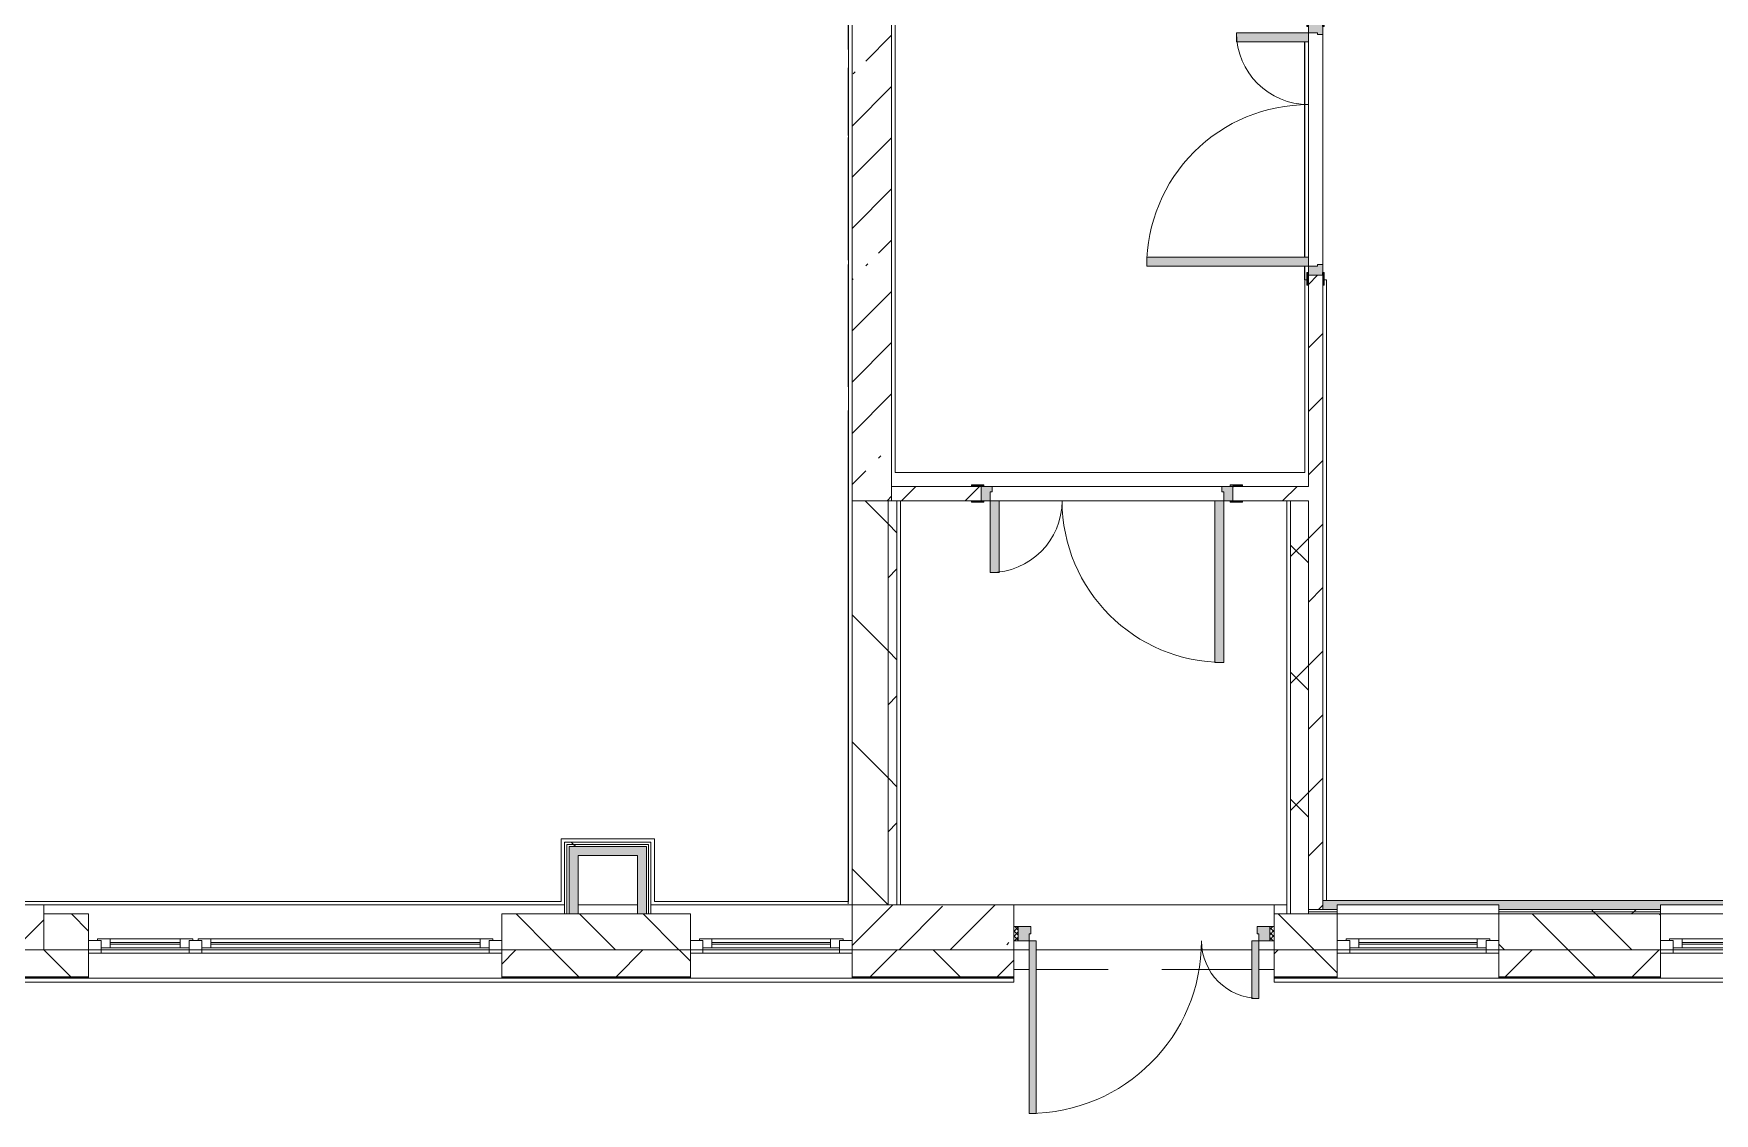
# Model space of a CAD drawing. Header units: millimetres. Extents: x -7229 to 193500, y -8553 to 29000.
# Drawn here: x 102574 to 111930, y -1010 to 5000 of the extents above; entities that cross this region are included whole.
import ezdxf

# ---------------------------------------------------------------- set-up
doc = ezdxf.new("R2010")
doc.units = ezdxf.units.MM
doc.linetypes.add('200_ШТРИХ__ш1_п0_6_', pattern=[800, 500, -300])
for name, color, linetype, lineweight in [('A-DETL-MBND-1', 7, '200_ШТРИХ__ш1_п0_6_', 9), ('A-GENM', 7, 'Continuous', 5), ('A-GLAZ', 7, 'Continuous', 5), ('A-WALL', 7, 'Continuous', 5), ('A-WALL-1', 7, 'Continuous', 9), ('I-WALL', 7, 'Continuous', 5), ('S-COLS', 7, 'Continuous', 5)]:
    doc.layers.add(name, color=color, linetype=linetype, lineweight=lineweight)
for name, color, linetype, lineweight, true_color in [('A-DOOR-1', 7, 'Continuous', 5, 0xaaaaaa), ('A-DOOR-2', 7, 'Continuous', 5, 0xe2e2e2), ('A-DOOR-FRAM-1', 7, 'Continuous', 5, 0xe2e2e2), ('A-DOOR-FRAM-2', 7, 'Continuous', 5, 0xaaaaaa), ('A-FLOR-1', 7, 'Continuous', 5, 0xaaaaaa), ('I-WALL-1', 7, 'Continuous', 5, 0xe7e7e7)]:
    doc.layers.add(name, color=color, linetype=linetype, lineweight=lineweight, true_color=true_color)
pattern_1 = [(45, (0, 0), (-176.7767, 176.7767), [])]
pattern_2 = [(45, (0, 0), (-353.5534, 353.5534), []), (135, (0, 0), (-353.5534, -353.5534), [])]
pattern_3 = [(45, (0, 0), (-285.1231, 285.1231), []), (45, (285.12, 0), (-285.1231, 285.1231), [504.031, -100.806, 16.764, -84.042])]
pattern_4 = [(45, (0, 0), (-530.33, 530.33), []), (135, (0, 0), (-530.33, -530.33), [])]

# ---------------------------------------------------------------- blocks, each defined once
blk = doc.blocks.new('120_Окно_СКБ_2Ст_Фрамуга сверху - 120_Окно_СКБ_2Ст_2300х2500_h_ ДОО-19727959-1_2_1_птичка зашивка')
at = {"layer": 'A-GLAZ'}
for p, q in [((-1150, -127), (-1150, -57)), ((-1150, -57), (-1080, -57)), ((1150, -57), (-1150, -57)), ((-1080, -57), (-1080, -127)), ((-1080, -57), (1080, -57)), ((520, -87), (-1080, -87)), ((-1080, -87), (-1080, -127)), ((-1030, -137), (-1030, -87)), ((470, -137), (470, -87)), ((520, -127), (520, -57)), ((520, -57), (590, -57)), ((520, -127), (520, -87)), ((590, -57), (590, -127)), ((1080, -87), (590, -87)), ((590, -87), (590, -127)), ((640, -137), (640, -87)), ((1030, -137), (1030, -87)), ((1080, -127), (1080, -57)), ((1080, -57), (1150, -57)), ((1080, -127), (1080, -87)), ((1150, -57), (1150, -127)), ((-1080, -127), (-1150, -127)), ((-1150, -127), (-1100, -127)), ((-1080, -127), (-1100, -127)), ((-1100, -127), (-1100, -137)), ((-1100, -137), (540, -137)), ((540, -137), (-1100, -137)), ((-1030, -107), (470, -107)), ((470, -117), (-1030, -117)), ((590, -127), (520, -127)), ((540, -127), (520, -127)), ((540, -127), (570, -127)), ((540, -127), (570, -127)), ((540, -137), (540, -127)), ((590, -127), (570, -127)), ((570, -127), (570, -137)), ((570, -137), (1100, -137)), ((1100, -137), (570, -137)), ((640, -107), (1030, -107)), ((1030, -117), (640, -117)), ((1150, -127), (1080, -127)), ((1100, -127), (1080, -127)), ((1100, -127), (1150, -127)), ((1100, -137), (1100, -127))]:
    blk.add_line(p, q, dxfattribs=at)
blk = doc.blocks.new('BSC_Колонна _Прямоугольная - 250х900-V57-1_2_1_птичка зашивка')
at = {"layer": 'S-COLS'}
h = blk.add_hatch(dxfattribs=at)
h.set_pattern_fill('FP_68', color=256, style=0, pattern_type=2)
h.set_pattern_definition([(45, (-102180, -25), (-285.1231, 285.1231), []), (45, (-101894.88, -25), (-285.1231, 285.1231), [504.031, -100.806, 16.764, -84.042])])
h.paths.add_polyline_path([(-11, -125), (450, -125), (450, 125), (-450, 125), (-450, -125)])
for p, q in [((450, 125), (-450, 125)), ((-450, 125), (-450, -125)), ((450, -125), (450, 125)), ((-450, -125), (450, -125))]:
    blk.add_line(p, q, dxfattribs=at)
blk = doc.blocks.new('110_Дверь_СКБ_2Ст_Наружная - ДН-5_л__ Двухстворчатая 1350 х3800 _h_ в свету с верхним остеклением-21877029-1_2_1_птичка зашивка')
at = {"layer": 'A-DOOR-1'}
h = blk.add_hatch(dxfattribs=at)
h.set_pattern_fill('FP_69', color=256, style=0, pattern_type=2)
h.set_pattern_definition([(135, (1626.41, 164.685), (-14.14214, -14.14214), []), (225, (1626.41, 164.685), (14.14214, -14.14214), [])])
h.paths.add_polyline_path([(744.5, 50), (719.5, 50), (719.5, -30), (744.5, -30), (744.5, 10)])
at = {"layer": 'A-DOOR-2'}
for points in [[(619.5, 1010), (619.5, 50), (659.5, 50), (659.5, 1010)], [(-620.5, 370), (-620.5, 50), (-580.5, 50), (-580.5, 370)]]:
    blk.add_hatch(color=256, dxfattribs=at).paths.add_polyline_path(points)
h = blk.add_hatch(color=256, dxfattribs=at)
h.paths.add_polyline_path([(659.5, 50), (659.5, 10), (649.5, 10), (649.5, -30), (719.5, -30), (719.5, 50)])
h.paths.add_polyline_path([(-680.5, 50), (-680.5, -30), (-610.5, -30), (-610.5, 10), (-620.5, 10), (-620.5, 50), (-651.1, 50)])
at = {"layer": 'A-DOOR-FRAM-2'}
h = blk.add_hatch(dxfattribs=at)
h.set_pattern_fill('FP_70', color=256, style=0, pattern_type=2)
h.set_pattern_definition([(45, (-496.384, 164.685), (-14.1421, 14.1421), []), (135, (-496.384, 164.685), (-14.1421, -14.1421), [])])
h.paths.add_polyline_path([(-705.5, 50), (-705.5, -30), (-680.5, -30), (-680.5, 50)])
at = {"layer": 'A-DOOR-1'}
for p, q in [((659.5, 1010), (619.5, 1010)), ((619.5, 1010), (619.5, 50)), ((659.5, 50), (659.5, 1010)), ((-620.5, 370), (-620.5, 50)), ((-580.5, 370), (-620.5, 370)), ((-580.5, 50), (-580.5, 370)), ((-620.5, 50), (-580.5, 50)), ((619.5, 50), (659.5, 50))]:
    blk.add_line(p, q, dxfattribs=at)
for centre, radius, start, end in [((659.5, 50), 960, 90, 180), ((-620.5, 50), 320, 0, 90)]:
    blk.add_arc(centre, radius, start, end, dxfattribs=at)
at = {"layer": 'A-DOOR-FRAM-2'}
for p, q in [((-680.5, 50), (-705.5, 50)), ((-705.5, 50), (-705.5, -30)), ((-620.5, 50), (-680.5, 50)), ((-680.5, 50), (-680.5, -30)), ((-680.5, -30), (-680.5, 50)), ((-620.5, 10), (-620.5, 50)), ((-610.5, 10), (-620.5, 10)), ((-610.5, -30), (-610.5, 10)), ((659.5, 10), (649.5, 10)), ((649.5, 10), (649.5, -30)), ((659.5, 50), (659.5, 10)), ((719.5, 50), (659.5, 50)), ((719.5, -30), (719.5, 50)), ((744.5, 50), (719.5, 50)), ((719.5, 50), (719.5, -30)), ((744.5, -30), (744.5, 50)), ((-705.5, -30), (-680.5, -30)), ((-680.5, -30), (-610.5, -30)), ((649.5, -30), (719.5, -30)), ((719.5, -30), (744.5, -30))]:
    blk.add_line(p, q, dxfattribs=at)
blk = doc.blocks.new('120_Окно_СКБ_1Ст - 120_Окно_СКБ_1Ст 900х2500_h_ с форточкой-22876038-1_2_1_птичка зашивка')
at = {"layer": 'A-GLAZ'}
for p, q in [((-450, -127), (-450, -57)), ((-450, -57), (-380, -57)), ((450, -57), (-450, -57)), ((-380, -57), (-380, -127)), ((380, -87), (-380, -87)), ((-380, -87), (-380, -127)), ((-330, -137), (-330, -87)), ((330, -137), (330, -87)), ((380, -127), (380, -57)), ((380, -57), (450, -57)), ((380, -127), (380, -87)), ((450, -57), (450, -127)), ((-380, -127), (-450, -127)), ((-450, -127), (-400, -127)), ((-380, -127), (-400, -127)), ((-400, -127), (-400, -137)), ((-400, -137), (400, -137)), ((400, -137), (-400, -137)), ((-330, -107), (330, -107)), ((330, -117), (-330, -117)), ((450, -127), (380, -127)), ((400, -127), (380, -127)), ((400, -127), (450, -127)), ((400, -137), (400, -127))]:
    blk.add_line(p, q, dxfattribs=at)
blk = doc.blocks.new('110_Дверь_СКБ_2Ст - Д-5_п_ Из игровой в коридор-32215844-1_2_1_птичка зашивка')
at = {"layer": 'A-DOOR-2'}
for points in [[(-637.5, 53.8), (-637.5, 40), (-587.5, 40), (-587.5, 940), (-637.5, 940), (-637.5, 60)], [(612.5, 60), (612.5, 40), (662.5, 42.7), (662.5, 440), (612.5, 440)]]:
    blk.add_hatch(color=256, dxfattribs=at).paths.add_polyline_path(points)
h = blk.add_hatch(color=256, dxfattribs=at)
h.paths.add_polyline_path([(-687.5, -40), (-627.5, -40), (-627.5, -10), (-637.5, -10), (-637.5, 40), (-687.5, 40)])
h.paths.add_polyline_path([(652.5, -10), (652.5, -40), (712.5, -40), (712.5, 40), (662.5, 40), (662.5, -10)])
at = {"layer": 'A-DOOR-FRAM-1'}
for points in [[(-742.5, 40), (-672.5, 40), (-672.5, 48), (-742.5, 48)], [(697.5, 48), (697.5, 40), (767.5, 40), (767.5, 48), (712.5, 48)], [(-742.5, -48), (-672.5, -48), (-672.5, -40), (-742.5, -40)], [(697.5, -47.8), (697.8, -48), (767.5, -48), (767.5, -40), (697.5, -40)]]:
    blk.add_hatch(color=256, dxfattribs=at).paths.add_polyline_path(points)
at = {"layer": 'A-DOOR-1'}
for p, q in [((-637.5, 940), (-637.5, 40)), ((-587.5, 940), (-637.5, 940)), ((-587.5, 40), (-587.5, 940)), ((662.5, 440), (612.5, 440)), ((612.5, 440), (612.5, 40)), ((662.5, 40), (662.5, 440)), ((-637.5, 40), (-587.5, 40)), ((612.5, 40), (662.5, 40))]:
    blk.add_line(p, q, dxfattribs=at)
for centre, radius, start, end in [((-637.5, 40), 900, 0, 90), ((662.5, 40), 400, 90, 180)]:
    blk.add_arc(centre, radius, start, end, dxfattribs=at)
at = {"layer": 'A-DOOR-FRAM-2'}
for p, q in [((-672.5, 48), (-742.5, 48)), ((-742.5, 48), (-742.5, 40)), ((-742.5, 40), (-672.5, 40)), ((-637.5, 40), (-687.5, 40)), ((-687.5, 40), (-687.5, -40)), ((-672.5, 40), (-672.5, 48)), ((-637.5, -10), (-637.5, 40)), ((662.5, 40), (662.5, -10)), ((712.5, 40), (662.5, 40)), ((767.5, 48), (697.5, 48)), ((697.5, 48), (697.5, 40)), ((697.5, 40), (767.5, 40)), ((712.5, -40), (712.5, 40)), ((767.5, 40), (767.5, 48)), ((-672.5, -40), (-742.5, -40)), ((-742.5, -40), (-742.5, -48)), ((-742.5, -48), (-672.5, -48)), ((-672.5, -39), (-687.5, -39)), ((-687.5, -39), (-687.5, -40)), ((-687.5, -40), (-627.5, -40)), ((-687.5, -40), (-672.5, -40)), ((-672.5, -40), (-672.5, -39)), ((-672.5, -48), (-672.5, -40)), ((-627.5, -10), (-637.5, -10)), ((-627.5, -40), (-627.5, -10)), ((662.5, -10), (652.5, -10)), ((652.5, -10), (652.5, -40)), ((652.5, -40), (712.5, -40)), ((712.5, -39), (697.5, -39)), ((697.5, -39), (697.5, -40)), ((697.5, -40), (712.5, -40)), ((767.5, -40), (697.5, -40)), ((697.5, -40), (697.5, -48)), ((697.5, -48), (767.5, -48)), ((712.5, -40), (712.5, -39)), ((767.5, -48), (767.5, -40))]:
    blk.add_line(p, q, dxfattribs=at)
blk = doc.blocks.new('Рисунок_горы - Рисунок_горы-31934381-1_2_1_птичка зашивка')
at = {"layer": 'A-GENM'}
for p, q in [((107109, 4374.4), (107109, 4384)), ((107109, 4308.3), (107109, 4334.6)), ((107109, 4258.7), (107109, 4082.8)), ((107109, 3759.7), (107109, 3739.9)), ((107109, 3402.6), (107109, 3715.1)), ((107109, 3715.1), (107109, 3402.6)), ((107109, 3400.4), (107109, 3402.6)), ((107109, 3402.6), (107109, 3400.4)), ((107109, 3083.5), (107109, 3033.8)), ((107109, 3033.8), (107109, 3083.5)), ((107109, 2902.9), (107109, 2510.3)), ((107109, 2349.5), (107109, 2318.8)), ((107109, 1892.3), (107109, 1912.9)), ((107109, 1600.7), (107109, 1631.9)), ((107109, 1293.1), (107109, 1296.4)), ((107109, 950.1), (107109, 1139.3)), ((107109, 1139.3), (107109, 950.1)), ((107109, 1122.4), (107109, 1119.9)), ((107109, 1119.9), (107109, 756.7)), ((107109, 988.4), (107109, 946.8)), ((107109, 928), (107109, 950.1)), ((107109, 950.1), (107109, 928)), ((107109, 800), (107109, 928)), ((107109, 928), (107109, 800))]:
    blk.add_line(p, q, dxfattribs=at)
for points in [[(107109, 4996.9), (107109, 5086.6), (107109, 5046.4), (107109, 4960)], [(107109, 4997.1), (107109, 5021), (107109, 5029.3), (107109, 5042)], [(107109, 5030.9), (107109, 5009.2), (107109, 4973.1), (107109, 4936.1)], [(107109, 4931.1), (107109, 4949.6), (107109, 4972.3), (107109, 4997.1)], [(107109, 4801.5), (107109, 4837.3), (107109, 4769), (107109, 4683.1)], [(107109, 4745.8), (107109, 4834.9), (107109, 4778.8), (107109, 4694)], [(107109, 4729.3), (107109, 4734.7), (107109, 4740.2), (107109, 4745.8)], [(107109, 4610.3), (107109, 4692.4), (107109, 4646), (107109, 4564.5)], [(107109, 4560.8), (107109, 4651.4), (107109, 4604.2), (107109, 4519)], [(107109, 4480.9), (107109, 4572.6), (107109, 4516.7), (107109, 4440.6)], [(107109, 4532.1), (107109, 4540.9), (107109, 4550.5), (107109, 4560.8)], [(107109, 4470.8), (107109, 4474.1), (107109, 4477.5), (107109, 4480.9)], [(107109, 4422.3), (107109, 4412.5), (107109, 4330.7), (107109, 4267.6)], [(107109, 4394.1), (107109, 4371.7), (107109, 4334), (107109, 4292)], [(107109, 4388.7), (107109, 4383.5), (107109, 4378.7), (107109, 4374.4)], [(107109, 4317.2), (107109, 4357.9), (107109, 4365.3), (107109, 4387.8)], [(107109, 4330.1), (107109, 4333.9), (107109, 4326.6), (107109, 4344.4)], [(107109, 4341.2), (107109, 4322.9), (107109, 4288.3), (107109, 4243.4)], [(107109, 4284.3), (107109, 4313.8), (107109, 4319.7), (107109, 4338.1)], [(107109, 4284.9), (107109, 4299.2), (107109, 4315.7), (107109, 4330.1)], [(107109, 4250.2), (107109, 4269), (107109, 4291.9), (107109, 4317.2)], [(107109, 4227.3), (107109, 4244.5), (107109, 4264.5), (107109, 4284.3)], [(107109, 4185.1), (107109, 4203.6), (107109, 4225.6), (107109, 4254)], [(107109, 4109.1), (107109, 4188.9), (107109, 4152.7), (107109, 4076.1)], [(107109, 4091.2), (107109, 4096.8), (107109, 4102.8), (107109, 4109.1)], [(107109, 4079.1), (107109, 4063.9), (107109, 4046.4), (107109, 4024.9)], [(107109, 3775), (107109, 3972.8), (107109, 3938.6), (107109, 4024.9)], [(107109, 3745.9), (107109, 3754.8), (107109, 3773.9), (107109, 3783.9)], [(107109, 3400.4), (107109, 3399.3), (107109, 3107.3), (107109, 3083.5)], [(107109, 3190.2), (107109, 3238.9), (107109, 3287.7), (107109, 3341.9)], [(107109, 2744.1), (107109, 2736.6), (107109, 2730.3), (107109, 2725.9)], [(107109, 2525.4), (107109, 2507.2), (107109, 2429.8), (107109, 2406.1)], [(107109, 2456.9), (107109, 2471.2), (107109, 2489.8), (107109, 2504.1)], [(107109, 2337.5), (107109, 2351), (107109, 2430.2), (107109, 2443.8)], [(107109, 2405.3), (107109, 2304), (107109, 2038.3), (107109, 1883.2)], [(107109, 2043.8), (107109, 2143), (107109, 2375.7), (107109, 2404.3)], [(107109, 2331.2), (107109, 2332.9), (107109, 2334.9), (107109, 2337.1)], [(107109, 1964.2), (107109, 1942.5), (107109, 1888.8), (107109, 1862.5)], [(107109, 1865), (107109, 1870.5), (107109, 1877.1), (107109, 1884.9)], [(107109, 1599.1), (107109, 1599.6), (107109, 1600.2), (107109, 1600.7)], [(107109, 1378.1), (107109, 1344.4), (107109, 1311.3), (107109, 1280.5)], [(107109, 1292.6), (107109, 1292.8), (107109, 1292.9), (107109, 1293.1)], [(107109, 1204.2), (107109, 1240.1), (107109, 1272.7), (107109, 1284.6)], [(107109, 1137.1), (107109, 1123.8), (107109, 1106.1), (107109, 1089.8)], [(107109, 954), (107109, 984.2), (107109, 1099.5), (107109, 1129.6)], [(107109, 1118), (107109, 1118.9), (107109, 1120.3), (107109, 1122.4)], [(107109, 1045.3), (107109, 1029.5), (107109, 1010.6), (107109, 988.4)], [(107109, 800), (107109, 789.3), (107109, 658.8), (107109, 644.1)], [(107109, 792), (107109, 794.5), (107109, 796.8), (107109, 798.8)]]:
    blk.add_open_spline(points, degree=3, dxfattribs=at)
for points, knots in [([(107109, 4960), (107109, 4960), (107109, 4956.1), (107109, 4952.3), (107109, 4948.7)], [0.25, 0.25, 0.25, 0.25, 0.25000001, 0.28399361, 0.28399361, 0.28399361, 0.28399361]), ([(107109, 4936.1), (107109, 4936.1), (107109, 4926.5), (107109, 4918.4), (107109, 4911.6)], [0.5, 0.5, 0.5, 0.5, 0.50000001, 0.54626589, 0.54626589, 0.54626589, 0.54626589]), ([(107109, 4694), (107109, 4694), (107109, 4691.5), (107109, 4689.2), (107109, 4687)], [0.33333333, 0.33333333, 0.33333333, 0.33333333, 0.33333334, 0.35272654, 0.35272654, 0.35272654, 0.35272654]), ([(107109, 4683.1), (107109, 4683.1), (107109, 4671.1), (107109, 4660.8), (107109, 4652.1)], [0.33333333, 0.33333333, 0.33333333, 0.33333333, 0.33333334, 0.39532275, 0.39532275, 0.39532275, 0.39532275]), ([(107109, 4564.5), (107109, 4564.5), (107109, 4561.6), (107109, 4558.7), (107109, 4555.8)], [0.25, 0.25, 0.25, 0.25, 0.25000001, 0.27808604, 0.27808604, 0.27808604, 0.27808604]), ([(107109, 4519), (107109, 4519), (107109, 4515.6), (107109, 4512.5), (107109, 4509.5)], [0.33333333, 0.33333333, 0.33333333, 0.33333333, 0.33333334, 0.35936059, 0.35936059, 0.35936059, 0.35936059]), ([(107109, 4440.6), (107109, 4440.6), (107109, 4438.1), (107109, 4435.6), (107109, 4433.3)], [0.33333333, 0.33333333, 0.33333333, 0.33333333, 0.33333334, 0.35421971, 0.35421971, 0.35421971, 0.35421971]), ([(107109, 4384), (107109, 4384), (107109, 4407.4), (107109, 4419.2), (107109, 4422.4)], [0.059701493, 0.059701493, 0.059701493, 0.059701493, 0.059701503, 0.063018242, 0.063018242, 0.063018242, 0.063018242]), ([(107109, 4387.8), (107109, 4387.8), (107109, 4392.8), (107109, 4397.1), (107109, 4400.6)], [0.25, 0.25, 0.25, 0.25, 0.25000001, 0.26795645, 0.26795645, 0.26795645, 0.26795645]), ([(107109, 4355.8), (107109, 4355.8), (107109, 4362.9), (107109, 4368.3), (107109, 4374.4)], [0.02985075, 0.02985075, 0.02985075, 0.02985075, 0.02985076, 0.04477612, 0.04477612, 0.04477612, 0.04477612]), ([(107109, 4374.4), (107109, 4374.4), (107109, 4368.3), (107109, 4362.9), (107109, 4355.8)], [0.589928058, 0.589928058, 0.589928058, 0.589928058, 0.589928068, 0.597122302, 0.597122302, 0.597122302, 0.597122302]), ([(107109, 4344.4), (107109, 4344.4), (107109, 4347.6), (107109, 4352.1), (107109, 4355.8)], [0.01492537, 0.01492537, 0.01492537, 0.01492537, 0.01492538, 0.02985075, 0.02985075, 0.02985075, 0.02985075]), ([(107109, 4355.8), (107109, 4355.8), (107109, 4352.1), (107109, 4347.6), (107109, 4344.4)], [0.597122302, 0.597122302, 0.597122302, 0.597122302, 0.597122312, 0.604316547, 0.604316547, 0.604316547, 0.604316547]), ([(107109, 4344.4), (107109, 4344.4), (107109, 4338), (107109, 4334.8), (107109, 4333.2)], [0.604316547, 0.604316547, 0.604316547, 0.604316547, 0.604316557, 0.606930306, 0.606930306, 0.606930306, 0.606930306]), ([(107109, 4338.1), (107109, 4338.1), (107109, 4340.2), (107109, 4342.1), (107109, 4343.8)], [0.2, 0.2, 0.2, 0.2, 0.20000001, 0.209156175, 0.209156175, 0.209156175, 0.209156175]), ([(107109, 4330.1), (107109, 4330.1), (107109, 4309.7), (107109, 4273.5), (107109, 4254)], [0.18181818, 0.18181818, 0.18181818, 0.18181818, 0.18181819, 0.27272727, 0.27272727, 0.27272727, 0.27272727]), ([(107109, 4254), (107109, 4254), (107109, 4273.5), (107109, 4309.7), (107109, 4330.1)], [0.97014925, 0.97014925, 0.97014925, 0.97014925, 0.97014926, 1, 1, 1, 1]), ([(107109, 4330.1), (107109, 4330.1), (107109, 4315.7), (107109, 4299.2), (107109, 4284.9)], [0.611510791, 0.611510791, 0.611510791, 0.611510791, 0.611510801, 0.617072383, 0.617072383, 0.617072383, 0.617072383]), ([(107109, 4267.6), (107109, 4267.6), (107109, 4277.2), (107109, 4300.9), (107109, 4308.3)], [0.07462687, 0.07462687, 0.07462687, 0.07462687, 0.07462688, 0.08955224, 0.08955224, 0.08955224, 0.08955224]), ([(107109, 4308.3), (107109, 4308.3), (107109, 4294.5), (107109, 4267.6), (107109, 4258.7)], [0.08955224, 0.08955224, 0.08955224, 0.08955224, 0.08955225, 0.10447761, 0.10447761, 0.10447761, 0.10447761]), ([(107109, 4292), (107109, 4292), (107109, 4265.3), (107109, 4244.8), (107109, 4230)], [0.5, 0.5, 0.5, 0.5, 0.50000001, 0.58415994, 0.58415994, 0.58415994, 0.58415994]), ([(107109, 4254), (107109, 4254), (107109, 4225.6), (107109, 4203.6), (107109, 4185.1)], [0.27272727, 0.27272727, 0.27272727, 0.27272727, 0.27272728, 0.29544577, 0.29544577, 0.29544577, 0.29544577]), ([(107109, 4243.4), (107109, 4243.4), (107109, 4226), (107109, 4206.4), (107109, 4193.2)], [0.4, 0.4, 0.4, 0.4, 0.4, 0.5000887, 0.5000887, 0.5000887, 0.5000887]), ([(107109, 4082.8), (107109, 4082.8), (107109, 3948.4), (107109, 3856.6), (107109, 3759.7)], [0.11940299, 0.11940299, 0.11940299, 0.11940299, 0.119403, 0.13432836, 0.13432836, 0.13432836, 0.13432836]), ([(107109, 4024.9), (107109, 4024.9), (107109, 4046.4), (107109, 4063.9), (107109, 4079.1)], [0.955223881, 0.955223881, 0.955223881, 0.955223881, 0.955223891, 0.958256249, 0.958256249, 0.958256249, 0.958256249]), ([(107109, 4076.1), (107109, 4076.1), (107109, 4075.5), (107109, 4074.9), (107109, 4074.4)], [0.333333333, 0.333333333, 0.333333333, 0.333333333, 0.333333343, 0.338878128, 0.338878128, 0.338878128, 0.338878128]), ([(107109, 4024.9), (107109, 4024.9), (107109, 3938.6), (107109, 3972.8), (107109, 3775)], [0.36363636, 0.36363636, 0.36363636, 0.36363636, 0.36363637, 0.45334444, 0.45334444, 0.45334444, 0.45334444]), ([(107109, 3797.9), (107109, 3797.9), (107109, 3816.7), (107109, 3834.4), (107109, 3846.7)], [0.4, 0.4, 0.4, 0.4, 0.40000001, 0.48323063, 0.48323063, 0.48323063, 0.48323063]), ([(107109, 3400.4), (107109, 3400.4), (107109, 3384.7), (107109, 3360.7), (107109, 3341.9)], [0.71942446, 0.71942446, 0.71942446, 0.71942446, 0.71942447, 0.726618705, 0.726618705, 0.726618705, 0.726618705]), ([(107109, 3083.5), (107109, 3083.5), (107109, 3107), (107109, 3392), (107109, 3400.2)], [0.88059701, 0.88059701, 0.88059701, 0.88059701, 0.88059702, 0.89533399, 0.89533399, 0.89533399, 0.89533399]), ([(107109, 3341.9), (107109, 3341.9), (107109, 3287.7), (107109, 3238.9), (107109, 3190.2)], [0.726618705, 0.726618705, 0.726618705, 0.726618705, 0.726618715, 0.730787086, 0.730787086, 0.730787086, 0.730787086]), ([(107109, 2725.9), (107109, 2725.9), (107109, 2730.3), (107109, 2736.6), (107109, 2744.1)], [0.4375, 0.4375, 0.4375, 0.4375, 0.43750001, 0.446836628, 0.446836628, 0.446836628, 0.446836628]), ([(107109, 2640.3), (107109, 2640.3), (107109, 2667.3), (107109, 2700.2), (107109, 2725.9)], [0.375, 0.375, 0.375, 0.375, 0.37500001, 0.4375, 0.4375, 0.4375, 0.4375]), ([(107109, 2725.9), (107109, 2725.9), (107109, 2700.2), (107109, 2667.3), (107109, 2640.3)], [0.776978417, 0.776978417, 0.776978417, 0.776978417, 0.776978427, 0.784172662, 0.784172662, 0.784172662, 0.784172662]), ([(107109, 2640.3), (107109, 2640.3), (107109, 2621.3), (107109, 2621.6), (107109, 2581.4)], [0.784172662, 0.784172662, 0.784172662, 0.784172662, 0.784172672, 0.791366906, 0.791366906, 0.791366906, 0.791366906]), ([(107109, 2581.4), (107109, 2581.4), (107109, 2593), (107109, 2601.2), (107109, 2607.5)], [0.3125, 0.3125, 0.3125, 0.3125, 0.31250001, 0.33053184, 0.33053184, 0.33053184, 0.33053184]), ([(107109, 2510.3), (107109, 2510.3), (107109, 2529), (107109, 2562.7), (107109, 2581.4)], [0.25, 0.25, 0.25, 0.25, 0.25000001, 0.3125, 0.3125, 0.3125, 0.3125]), ([(107109, 2581.4), (107109, 2581.4), (107109, 2562.7), (107109, 2529), (107109, 2510.3)], [0.791366906, 0.791366906, 0.791366906, 0.791366906, 0.791366916, 0.798561151, 0.798561151, 0.798561151, 0.798561151]), ([(107109, 2515.4), (107109, 2515.4), (107109, 2518.6), (107109, 2521.6), (107109, 2524.6)], [0.8059701493, 0.8059701493, 0.8059701493, 0.8059701493, 0.8059701593, 0.8067080864, 0.8067080864, 0.8067080864, 0.8067080864]), ([(107109, 2510.3), (107109, 2510.3), (107109, 2483), (107109, 2428.7), (107109, 2405.3)], [0.798561151, 0.798561151, 0.798561151, 0.798561151, 0.798561161, 0.805755396, 0.805755396, 0.805755396, 0.805755396]), ([(107109, 2406.1), (107109, 2406.1), (107109, 2391.5), (107109, 2376.5), (107109, 2365.1)], [0.14285714, 0.14285714, 0.14285714, 0.14285714, 0.14285715, 0.23291326, 0.23291326, 0.23291326, 0.23291326]), ([(107109, 2405.3), (107109, 2405.3), (107109, 2381.5), (107109, 2144.3), (107109, 2043.8)], [0.805755396, 0.805755396, 0.805755396, 0.805755396, 0.805755406, 0.811968093, 0.811968093, 0.811968093, 0.811968093]), ([(107109, 1883.2), (107109, 1883.2), (107109, 1772), (107109, 1712.3), (107109, 1580.9)], [0.05882353, 0.05882353, 0.05882353, 0.05882353, 0.05882354, 0.11764706, 0.11764706, 0.11764706, 0.11764706]), ([(107109, 1684.9), (107109, 1684.9), (107109, 1697.8), (107109, 1708.8), (107109, 1716.3)], [0.76119403, 0.76119403, 0.76119403, 0.76119403, 0.76119404, 0.767121073, 0.767121073, 0.767121073, 0.767121073]), ([(107109, 1640.8), (107109, 1640.8), (107109, 1660.5), (107109, 1675.7), (107109, 1684.9)], [0.74626866, 0.74626866, 0.74626866, 0.74626866, 0.74626867, 0.76119403, 0.76119403, 0.76119403, 0.76119403]), ([(107109, 1580.9), (107109, 1580.9), (107109, 1528.6), (107109, 1484.2), (107109, 1440.4)], [0.11764706, 0.11764706, 0.11764706, 0.11764706, 0.11764707, 0.17647059, 0.17647059, 0.17647059, 0.17647059]), ([(107109, 1440.4), (107109, 1440.4), (107109, 1388), (107109, 1350.4), (107109, 1277.3)], [0.17647059, 0.17647059, 0.17647059, 0.17647059, 0.1764706, 0.23529412, 0.23529412, 0.23529412, 0.23529412]), ([(107109, 1280.5), (107109, 1280.5), (107109, 1311.3), (107109, 1344.4), (107109, 1378.1)], [0.52941176, 0.52941176, 0.52941176, 0.52941176, 0.52941177, 0.55016053, 0.55016053, 0.55016053, 0.55016053]), ([(107109, 1284.6), (107109, 1284.6), (107109, 1286), (107109, 1287), (107109, 1287.8)], [0.626865672, 0.626865672, 0.626865672, 0.626865672, 0.626865682, 0.62980849, 0.62980849, 0.62980849, 0.62980849]), ([(107109, 1141.9), (107109, 1141.9), (107109, 1191.5), (107109, 1233.3), (107109, 1280.5)], [0.47058824, 0.47058824, 0.47058824, 0.47058824, 0.47058825, 0.52941176, 0.52941176, 0.52941176, 0.52941176]), ([(107109, 1280.5), (107109, 1280.5), (107109, 1233.3), (107109, 1191.5), (107109, 1141.9)], [0.856115108, 0.856115108, 0.856115108, 0.856115108, 0.856115118, 0.863309353, 0.863309353, 0.863309353, 0.863309353]), ([(107109, 1277.3), (107109, 1277.3), (107109, 1224.5), (107109, 1174), (107109, 1122.4)], [0.23529412, 0.23529412, 0.23529412, 0.23529412, 0.23529413, 0.29411765, 0.29411765, 0.29411765, 0.29411765]), ([(107109, 1136.5), (107109, 1136.5), (107109, 1140.6), (107109, 1144), (107109, 1146.8)], [0.4, 0.4, 0.4, 0.4, 0.40000001, 0.41578086, 0.41578086, 0.41578086, 0.41578086]), ([(107109, 1141.9), (107109, 1141.9), (107109, 1136.4), (107109, 1133.6), (107109, 1127.2)], [0.52238806, 0.52238806, 0.52238806, 0.52238806, 0.52238807, 0.53731343, 0.53731343, 0.53731343, 0.53731343]), ([(107109, 1141.9), (107109, 1141.9), (107109, 1141.3), (107109, 1140.6), (107109, 1140)], [0.863309353, 0.863309353, 0.863309353, 0.863309353, 0.863309363, 0.867844855, 0.867844855, 0.867844855, 0.867844855]), ([(107109, 1127.2), (107109, 1127.2), (107109, 1126.9), (107109, 1126.6), (107109, 1126.3)], [0.537313433, 0.537313433, 0.537313433, 0.537313433, 0.537313443, 0.538811964, 0.538811964, 0.538811964, 0.538811964]), ([(107109, 1122.4), (107109, 1122.4), (107109, 1121.9), (107109, 1121.4), (107109, 1120.9)], [0.294117647, 0.294117647, 0.294117647, 0.294117647, 0.294117657, 0.297478185, 0.297478185, 0.297478185, 0.297478185]), ([(107109, 644.1), (107109, 644.1), (107109, 658.8), (107109, 789.3), (107109, 800)], [0.44776119, 0.44776119, 0.44776119, 0.44776119, 0.4477612, 0.46268657, 0.46268657, 0.46268657, 0.46268657]), ([(107109, 800), (107109, 800), (107109, 797.8), (107109, 795.1), (107109, 792)], [0.8920863309, 0.8920863309, 0.8920863309, 0.8920863309, 0.8920863409, 0.8929568714, 0.8929568714, 0.8929568714, 0.8929568714]), ([(107109, 644.1), (107109, 644.1), (107109, 574.3), (107109, 193.6), (107109, 162.6)], [0.05555556, 0.05555556, 0.05555556, 0.05555556, 0.05555557, 0.11111111, 0.11111111, 0.11111111, 0.11111111]), ([(107109, 162.6), (107109, 162.6), (107109, 193.6), (107109, 574.3), (107109, 644.1)], [0.43283582, 0.43283582, 0.43283582, 0.43283582, 0.43283583, 0.44776119, 0.44776119, 0.44776119, 0.44776119]), ([(107109, 156), (107109, 156), (107109, 158.5), (107109, 160.2), (107109, 161.2)], [0.417910448, 0.417910448, 0.417910448, 0.417910448, 0.417910458, 0.420871746, 0.420871746, 0.420871746, 0.420871746])]:
    blk.add_open_spline(points, degree=3, knots=knots, dxfattribs=at)
blk = doc.blocks.new('110_Дверь_СКБ_2Ст - Д-2а_п_ Из коридора на лестницу-32239107-1_2_1_птичка зашивка')
at = {"layer": 'A-DOOR-2'}
for points in [[(-637.5, 940), (-637.5, 40), (-587.5, 40), (-587.5, 940)], [(662.5, 440), (612.5, 440), (612.5, 40), (662.5, 40)]]:
    blk.add_hatch(color=256, dxfattribs=at).paths.add_polyline_path(points)
h = blk.add_hatch(color=256, dxfattribs=at)
h.paths.add_polyline_path([(712.5, 40), (662.5, 40), (662.5, -10), (652.5, -10), (652.5, -40), (712.5, -40)])
h.paths.add_polyline_path([(-687.5, 40), (-687.5, -40), (-627.5, -40), (-627.5, -10), (-637.5, -10), (-637.5, 40)])
at = {"layer": 'A-DOOR-FRAM-1'}
for points in [[(-695.5, 48), (-742.5, 48), (-742.5, 40), (-672.5, 40), (-672.5, 48), (-687.5, 48)], [(720.5, 48), (697.5, 48), (697.5, 40), (767.5, 40), (767.5, 48)], [(-672.5, -40), (-742.5, -40), (-742.5, -48), (-672.5, -44)], [(767.5, -40), (697.5, -42.4), (697.5, -48), (767.5, -48)]]:
    blk.add_hatch(color=256, dxfattribs=at).paths.add_polyline_path(points)
at = {"layer": 'A-DOOR-1'}
for p, q in [((-637.5, 940), (-637.5, 40)), ((-587.5, 940), (-637.5, 940)), ((-587.5, 40), (-587.5, 940)), ((662.5, 440), (612.5, 440)), ((612.5, 440), (612.5, 40)), ((662.5, 40), (662.5, 440)), ((-637.5, 40), (-587.5, 40)), ((612.5, 40), (662.5, 40))]:
    blk.add_line(p, q, dxfattribs=at)
for centre, radius, start, end in [((-637.5, 40), 900, 0, 90), ((662.5, 40), 400, 90, 180)]:
    blk.add_arc(centre, radius, start, end, dxfattribs=at)
at = {"layer": 'A-DOOR-FRAM-2'}
for p, q in [((-672.5, 48), (-742.5, 48)), ((-742.5, 48), (-742.5, 40)), ((-742.5, 40), (-672.5, 40)), ((-637.5, 40), (-687.5, 40)), ((-687.5, 40), (-687.5, -40)), ((-672.5, 40), (-672.5, 48)), ((-637.5, -10), (-637.5, 40)), ((662.5, 40), (662.5, -10)), ((712.5, 40), (662.5, 40)), ((767.5, 48), (697.5, 48)), ((697.5, 48), (697.5, 40)), ((697.5, 40), (767.5, 40)), ((712.5, -40), (712.5, 40)), ((767.5, 40), (767.5, 48)), ((-672.5, -40), (-742.5, -40)), ((-742.5, -40), (-742.5, -48)), ((-742.5, -48), (-672.5, -48)), ((-672.5, -39), (-687.5, -39)), ((-687.5, -39), (-687.5, -40)), ((-687.5, -40), (-627.5, -40)), ((-687.5, -40), (-672.5, -40)), ((-672.5, -40), (-672.5, -39)), ((-672.5, -48), (-672.5, -40)), ((-627.5, -10), (-637.5, -10)), ((-627.5, -40), (-627.5, -10)), ((662.5, -10), (652.5, -10)), ((652.5, -10), (652.5, -40)), ((652.5, -40), (712.5, -40)), ((712.5, -39), (697.5, -39)), ((697.5, -39), (697.5, -40)), ((697.5, -40), (712.5, -40)), ((767.5, -40), (697.5, -40)), ((697.5, -40), (697.5, -48)), ((697.5, -48), (767.5, -48)), ((712.5, -40), (712.5, -39)), ((767.5, -48), (767.5, -40))]:
    blk.add_line(p, q, dxfattribs=at)

msp = doc.modelspace()

# ---------------------------------------------------------------- hatches: boundary and pattern name
at = {"layer": 'A-WALL'}
h = msp.add_hatch(dxfattribs=at)
h.set_pattern_fill('FP_2', color=256, style=0, pattern_type=2)
h.set_pattern_definition([(135, (0, 0), (-176.7767, -176.7767), [])])
h.paths.add_polyline_path([(123730, -100), (123730, 100), (123530, 100), (123530, -100)])
h.paths.add_polyline_path([(109758.3, -100), (109830, -100), (109830, 100), (109480, 100), (109480, -100), (109670, -100)])
h.paths.add_polyline_path([(92347.4, -100), (92730, -100), (92730, 100), (91930, 100), (91930, -100)])
h.paths.add_polyline_path([(94780, -100), (94780, 100), (94530, 100), (94530, -100)])
h.paths.add_polyline_path([(111630, -100), (111630, 100), (110730, 100), (110730, -100)])
h.paths.add_polyline_path([(121130, -100), (121230, -100), (121230, 100), (121130, 100), (121130, -11)])
h.paths.add_polyline_path([(97105, -100), (98105, -100), (98105, 100), (97105, 100)])
h.paths.add_polyline_path([(119330, -100), (119330, 100), (118830, 100), (118830, -100), (119133.4, -100)])
h.paths.add_polyline_path([(100830, -100), (101730, -100), (101730, 100), (100830, 100), (100830, 82.2)])
h.paths.add_polyline_path([(113680, -100), (113680, 100), (113430, 100), (113430, -100)])
h.paths.add_polyline_path([(102880, -100), (102880, 100), (102630, 100), (102630, -100)])
h.paths.add_polyline_path([(116454.8, -100), (117030, -100), (117030, 100), (115980, 100), (115980, -100)])
h.paths.add_polyline_path([(105180, -100), (106230, -100), (106230, 100), (105180, 100), (105180, -27.9)])
h = msp.add_hatch(dxfattribs=at)
h.set_pattern_fill('FP_20', color=256, style=0, pattern_type=2)
h.set_pattern_definition(pattern_2)
h.paths.add_polyline_path([(89210, -250), (91030, -250), (91030, -100), (89210, -100)])
h.paths.add_polyline_path([(123530, -250), (125080, -250), (125080, -100), (123530, -100), (123530, -210)])
h.paths.add_polyline_path([(120919.2, -250), (121230, -250), (121230, -100), (120230, -100), (120230, -250)])
h.paths.add_polyline_path([(107350, -250), (108030, -250), (108030, -100), (107130, -100), (107130, -250), (107230, -250)])
h.paths.add_polyline_path([(111630, -250), (111630, -100), (110730, -100), (110730, -250)])
h.paths.add_polyline_path([(109758.3, -250), (109830, -250), (109830, -100), (109480, -100), (109480, -250)])
h.paths.add_polyline_path([(116454.8, -250), (117030, -250), (117030, -100), (115980, -100), (115980, -250)])
h.paths.add_polyline_path([(117930, -250), (119330, -250), (119330, -100), (117930, -100), (117930, -210)])
h.paths.add_polyline_path([(112530, -250), (113680, -250), (113680, -100), (112530, -100), (112530, -210)])
h.paths.add_polyline_path([(101276.1, -250), (102880, -250), (102880, -100), (100830, -100), (100830, -250)])
h.paths.add_polyline_path([(94780, -250), (94780, -100), (93630, -100), (93630, -250), (94133.1, -250)])
h.paths.add_polyline_path([(97080, -250), (98130, -250), (98130, -100), (97080, -100), (97080, -210)])
h.paths.add_polyline_path([(105180, -250), (106230, -250), (106230, -100), (105180, -100), (105180, -210)])
h.paths.add_polyline_path([(99930, -250), (99930, -100), (99030, -100), (99030, -250), (99490.4, -250)])
h.paths.add_polyline_path([(91930, -250), (92730, -250), (92730, -100), (91930, -100), (91930, -210)])
at = {"layer": 'I-WALL'}
h = msp.add_hatch(dxfattribs=at)
h.set_pattern_fill('FP_1', color=256, style=0, pattern_type=2)
h.set_pattern_definition(pattern_3)
h.paths.add_polyline_path([(107330, 2400), (107350, 2400), (107350, 10600), (107130, 10600), (107130, 2400)])
h = msp.add_hatch(dxfattribs=at)
h.set_pattern_fill('FP_18', color=256, style=0, pattern_type=2)
h.set_pattern_definition(pattern_1)
h.paths.add_polyline_path([(109723, 125), (109750, 125), (109750, 3655), (109670, 3655), (109670, 125)])
h.paths.add_polyline_path([(109670, 5055), (109750, 5055), (109750, 10400), (109670, 10400), (109670, 5080)])
h = msp.add_hatch(dxfattribs=at)
h.set_pattern_fill('FP_18', color=256, style=0, pattern_type=2)
h.set_pattern_definition(pattern_1)
h.paths.add_polyline_path([(107363.8, 2400), (107849, 2400), (107849, 2480), (107350, 2480), (107350, 2400)])
h.paths.add_polyline_path([(109550, 2400), (109670, 2400), (109667.1, 2480), (109249, 2480), (109249, 2400), (109480, 2400)])
h = msp.add_hatch(dxfattribs=at)
h.set_pattern_fill('FP_19', color=256, style=0, pattern_type=2)
h.set_pattern_definition([(135, (0, 0), (-353.5534, -353.5534), [])])
h.paths.add_polyline_path([(107130, 150), (107330, 150), (107330, 2400), (107130, 2400), (107130, 816.7)])
h = msp.add_hatch(dxfattribs=at)
h.set_pattern_fill('FP_20', color=256, style=0, pattern_type=2)
h.set_pattern_definition(pattern_2)
h.paths.add_polyline_path([(107330, 150), (107380, 150), (107380, 2400), (107330, 2400), (107330, 668.5)])
h = msp.add_hatch(dxfattribs=at)
h.set_pattern_fill('FP_20', color=256, style=0, pattern_type=2)
h.set_pattern_definition(pattern_2)
h.paths.add_polyline_path([(109670, 100), (109670, 2400), (109570, 2400), (109570, 100), (109655, 100)])
h = msp.add_hatch(dxfattribs=at)
h.set_pattern_fill('FP_112', color=256, style=0, pattern_type=2)
h.set_pattern_definition(pattern_4)
h.paths.add_polyline_path([(105984.6, 487.5), (105997.5, 487.5), (105997.5, 500), (105530, 500), (105530, 487.5), (105935, 487.5)])
h = msp.add_hatch(dxfattribs=at)
h.set_pattern_fill('FP_112', color=256, style=0, pattern_type=2)
h.set_pattern_definition(pattern_4)
h.paths.add_polyline_path([(105542.5, 475), (105985, 475), (105984.6, 487.5), (105542.5, 487.5)])
h = msp.add_hatch(dxfattribs=at)
h.set_pattern_fill('FP_112', color=256, style=0, pattern_type=2)
h.set_pattern_definition(pattern_4)
h.paths.add_polyline_path([(109830, 112.5), (109830, 125), (109670, 125), (109670, 112.5), (109815.8, 112.5)])
h.paths.add_polyline_path([(110730, 112.5), (111630, 112.5), (111630, 125), (110730, 125)])
h = msp.add_hatch(dxfattribs=at)
h.set_pattern_fill('FP_112', color=256, style=0, pattern_type=2)
h.set_pattern_definition(pattern_4)
h.paths.add_polyline_path([(109830, 100), (109830, 112.5), (109670, 112.5), (109670, 100), (109815.8, 100)])
h.paths.add_polyline_path([(111630, 100), (111630, 112.5), (110730, 112.5), (110730, 100)])
at = {"layer": 'I-WALL-1'}
for points in [[(105605, 425), (105935, 425), (105935, 475), (105555, 475), (105555, 425)], [(105985, 100), (105985, 475), (105935, 475), (105935, 100)], [(105605, 100), (105605, 425), (105555, 425), (105555, 100)], [(110730, 125), (111630, 127), (111630, 150), (112530, 150), (112530, 175), (109750, 175), (109750, 125), (109830, 125), (109830, 150), (110730, 150)]]:
    msp.add_hatch(color=256, dxfattribs=at).paths.add_polyline_path(points)
at = {"layer": 'S-COLS'}
h = msp.add_hatch(dxfattribs=at)
h.set_pattern_fill('FP_1', color=256, style=0, pattern_type=2)
h.set_pattern_definition(pattern_3)
h.paths.add_polyline_path([(107930.8, -100), (108030, -100), (108030, 150), (107130, 150), (107130, -100)])

# ---------------------------------------------------------------- linework, layer by layer
at = {"layer": 'A-DETL-MBND-1'}
for p, q in [((108115, -210), (108030, -210)), ((109355, -210), (108155, -210)), ((109480, -210), (109395, -210))]:
    msp.add_line(p, q, dxfattribs=at)
at = {"layer": 'A-FLOR-1'}
for p, q in [((107110, 170), (107110, 10380)), ((107370, 10380), (107370, 2557)), ((109649, 4955), (109649, 3755)), ((109650, 3755), (109650, 4955)), ((109649, 3705), (109649, 3630)), ((109650, 2557), (109650, 3705)), ((109649, 3630), (109662, 3630)), ((109758, 3630), (109770, 3630)), ((109770, 3630), (109770, 174.5)), ((107370, 2557), (109650, 2557)), ((109149, 2400), (107949, 2400)), ((105510, 170), (105510, 517.4)), ((105510, 517.4), (106030, 517.4)), ((106030, 517.4), (106030, 170)), ((101870, 170), (105510, 170)), ((106030, 170), (107110, 170)), ((108030, 150), (109480, 150))]:
    msp.add_line(p, q, dxfattribs=at)
at = {"layer": 'A-WALL'}
for p, q in [((102880, 100), (102630, 100)), ((102880, -258), (102880, 100)), ((106230, 100), (105180, 100)), ((105180, 100), (105180, -258)), ((106230, -258), (106230, 100)), ((109550, 100), (109480, 100)), ((109480, 100), (109480, 30)), ((109830, -258), (109830, 100)), ((110730, 100), (110730, -258)), ((111630, -258), (111630, 100)), ((109480, -50), (109480, -280)), ((102880, -100), (105180, -100)), ((106230, -100), (108030, -100)), ((107130, -100), (107130, -258)), ((108030, -258), (108030, -100)), ((109830, -100), (110730, -100)), ((113430, -100), (111630, -100)), ((108030, -280), (89180, -280)), ((91930, -258), (108030, -258)), ((108030, -280), (108030, -258)), ((109480, -258), (112530, -258)), ((125260, -280), (109480, -280))]:
    msp.add_line(p, q, dxfattribs=at)
at = {"layer": 'A-WALL-1'}
for p, q in [((107350, 2480), (107350, 2400)), ((107330, 2400), (107130, 2400)), ((107380, 2400), (107380, 150)), ((109670, 2400), (109550, 2400)), ((109570, 2400), (109570, 100)), ((109670, 2400), (109670, 125)), ((105542.5, 487.5), (105997.5, 487.5)), ((105542.5, 100), (105542.5, 487.5)), ((105555, 475), (105985, 475)), ((105555, 100), (105555, 475)), ((105985, 475), (105985, 100)), ((105997.5, 487.5), (105997.5, 100)), ((109550, 100), (109830, 100)), ((109830, 125), (109670, 125)), ((109830, 112.5), (109670, 112.5)), ((109750, 175), (109750, 125)), ((110730, 125), (111630, 125)), ((110730, 112.5), (111630, 112.5)), ((111630, 100), (110730, 100)), ((102630, -100), (102880, -100)), ((102880, -100), (102630, -100)), ((105180, -100), (106230, -100)), ((106230, -100), (105180, -100)), ((109480, -100), (109830, -100)), ((109830, -100), (109480, -100)), ((110730, -100), (111630, -100)), ((111630, -100), (110730, -100)), ((100830, -250), (102880, -250)), ((100830, -253), (102880, -253)), ((105180, -250), (106230, -250)), ((105180, -253), (106230, -253)), ((107130, -250), (108030, -250)), ((107130, -253), (108030, -253)), ((109480, -250), (109830, -250)), ((109480, -253), (109830, -253)), ((110730, -250), (111630, -250)), ((110730, -253), (111630, -253))]:
    msp.add_line(p, q, dxfattribs=at)
at = {"layer": 'I-WALL'}
for p, q in [((107130, 10400), (107130, 150)), ((107350, 2480), (107350, 10400)), ((109750, 4995), (109750, 3715)), ((109670, 3755), (109670, 4955)), ((109670, 3600), (109670, 2480)), ((109750, 175), (109750, 3600)), ((107794, 2480), (107350, 2480)), ((107909, 2480), (109189, 2480)), ((109670, 2480), (109304, 2480)), ((107330, 2400), (107330, 150)), ((107330, 2400), (107794, 2400)), ((107400, 150), (107400, 2400)), ((109304, 2400), (109550, 2400)), ((109550, 2400), (109550, 100)), ((106010, 500), (105530, 500)), ((105530, 500), (105530, 100)), ((106010, 100), (106010, 500)), ((105605, 425), (105935, 425)), ((105605, 100), (105605, 425)), ((105935, 425), (105935, 100)), ((102630, 150), (105530, 150)), ((105605, 150), (105935, 150)), ((106010, 150), (107130, 150)), ((107130, 150), (107330, 150)), ((107330, 150), (107400, 150)), ((108030, 150), (109550, 150)), ((109480, 150), (109480, 100)), ((109670, 125), (109670, 100)), ((112530, 175), (109750, 175)), ((109830, 100), (109830, 150)), ((109830, 150), (110730, 150)), ((110730, 100), (109830, 100)), ((110730, 150), (110730, 100)), ((111630, 100), (111630, 150)), ((111630, 150), (112530, 150)), ((112530, 100), (111630, 100)), ((105180, -100), (102880, -100)), ((107130, -100), (106230, -100)), ((108115, -100), (108030, -100)), ((109355, -100), (108155, -100)), ((109480, -100), (109395, -100)), ((110730, -100), (109830, -100)), ((112530, -100), (111630, -100))]:
    msp.add_line(p, q, dxfattribs=at)
at = {"layer": 'S-COLS'}
for p, q in [((107330, 150), (107130, 150)), ((107130, 150), (107130, -100)), ((108030, 150), (107330, 150)), ((108030, 30), (108030, 150)), ((108030, -100), (108030, -50)), ((107130, -100), (108030, -100))]:
    msp.add_line(p, q, dxfattribs=at)

# ---------------------------------------------------------------- block references
at = {"layer": 'A-DOOR-1'}
for name, p, rotation in [('110_Дверь_СКБ_2Ст - Д-5_п_ Из игровой в коридор-32215844-1_2_1_птичка зашивка', (109710, 4342.5), 89.99999999999991), ('110_Дверь_СКБ_2Ст - Д-2а_п_ Из коридора на лестницу-32239107-1_2_1_птичка зашивка', (108561.5, 2440), 180), ('110_Дверь_СКБ_2Ст_Наружная - ДН-5_л__ Двухстворчатая 1350 х3800 _h_ в свету с верхним остеклением-21877029-1_2_1_птичка зашивка', (108774.5, 0), 180)]:
    msp.add_blockref(name, p, dxfattribs=dict(at, rotation=rotation))
at = {"layer": 'A-GENM'}
msp.add_blockref('Рисунок_горы - Рисунок_горы-31934381-1_2_1_птичка зашивка', (0, 0), dxfattribs=at)
at = {"layer": 'A-GLAZ', "rotation": 180}
for name, p in [('120_Окно_СКБ_2Ст_Фрамуга сверху - 120_Окно_СКБ_2Ст_2300х2500_h_ ДОО-19727959-1_2_1_птичка зашивка', (104030, -175)), ('120_Окно_СКБ_1Ст - 120_Окно_СКБ_1Ст 900х2500_h_ с форточкой-22876038-1_2_1_птичка зашивка', (106680, -175)), ('120_Окно_СКБ_1Ст - 120_Окно_СКБ_1Ст 900х2500_h_ с форточкой-22876038-1_2_1_птичка зашивка', (110280, -175)), ('120_Окно_СКБ_1Ст - 120_Окно_СКБ_1Ст 900х2500_h_ с форточкой-22876038-1_2_1_птичка зашивка', (112080, -175))]:
    msp.add_blockref(name, p, dxfattribs=at)
at = {"layer": 'S-COLS'}
msp.add_blockref('BSC_Колонна _Прямоугольная - 250х900-V57-1_2_1_птичка зашивка', (102180, 25), dxfattribs=at)

doc.saveas('drawing.dxf')
